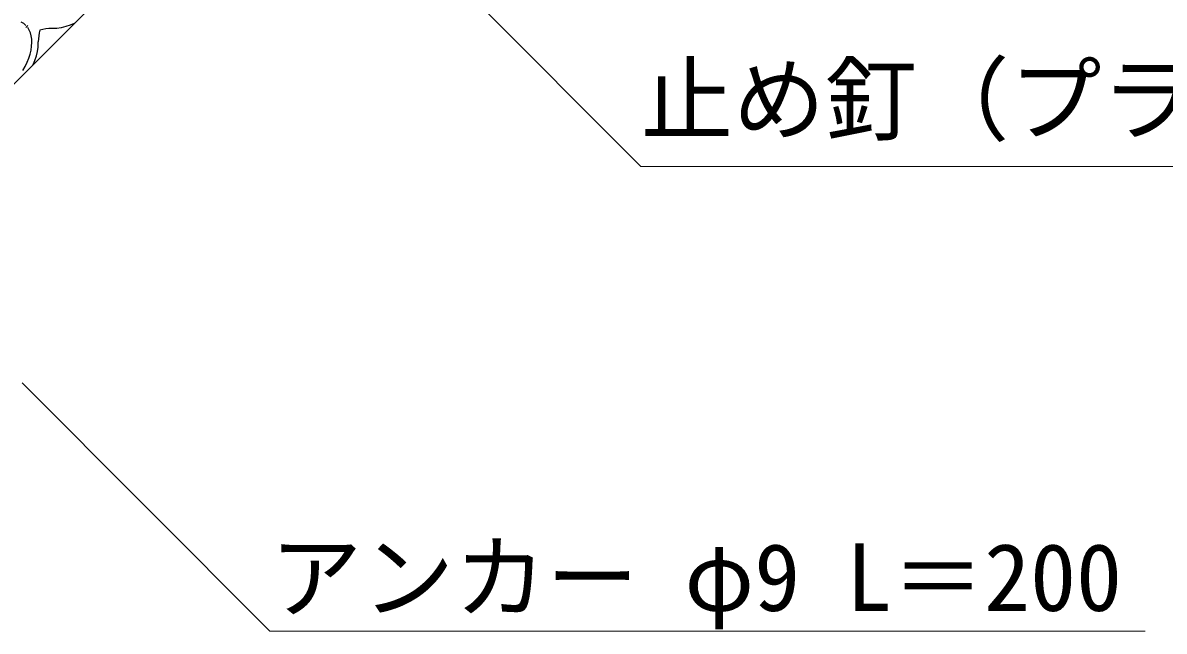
# Model space of a CAD drawing. Units: millimetres, scale not verified. Extents: x 200 to 8200, y 200 to 5838.
# Drawn here: x 2599 to 3466, y 3044 to 3506 of the extents above; entities that cross this region are included whole.
import ezdxf
from ezdxf.enums import TextEntityAlignment as Align

# ---------------------------------------------------------------- set-up
doc = ezdxf.new("R2010")
doc.units = ezdxf.units.MM
doc.header["$LTSCALE"] = 20
doc.layers.add('C-STR', color=7, linetype='Continuous', lineweight=25)
doc.layers.add('C-STR-HTXT', color=1, linetype='Continuous', lineweight=13)
doc.styles.add('ＭＳ ゴシック', font='')
doc.styles.get('ＭＳ ゴシック').set_extended_font_data('MS Gothic')

msp = doc.modelspace()

# ---------------------------------------------------------------- linework, layer by layer
at = {"layer": 'C-STR'}
for p, q in [((2484.97, 3352.74), (2895.09, 3762.87)), ((2599.57, 3505.75), (2597.68, 3506.92)), ((2601.23, 3504.33), (2599.57, 3505.75)), ((2602.65, 3504.33), (2601.23, 3502.67)), ((2634.91, 3504.54), (2631.48, 3503.42)), ((2638.01, 3505.79), (2634.91, 3504.54)), ((2603.81, 3500.78), (2602.65, 3502.67)), ((2604.72, 3498.68), (2603.81, 3500.78)), ((2605.35, 3496.37), (2604.72, 3498.68)), ((2605.71, 3493.89), (2605.35, 3496.37)), ((2622.36, 3502.07), (2620.83, 3502)), ((2624.75, 3502.06), (2622.36, 3502.07)), ((2628.09, 3502.59), (2624.75, 3502.06)), ((2631.48, 3503.42), (2628.09, 3502.59)), ((2605.14, 3485.54), (2605.61, 3488.45)), ((2605.61, 3488.45), (2605.8, 3491.24)), ((2605.8, 3491.24), (2605.71, 3493.89)), ((2610.04, 3484.54), (2610.58, 3487.88)), ((2610.57, 3490.27), (2610.63, 3491.81)), ((2610.58, 3487.88), (2610.57, 3490.27)), ((2602.13, 3476.3), (2603.39, 3479.44)), ((2603.39, 3479.44), (2604.4, 3482.52)), ((2604.4, 3482.52), (2605.14, 3485.54)), ((2608.09, 3477.73), (2609.21, 3481.15)), ((2609.21, 3481.15), (2610.04, 3484.54)), ((2598.86, 3469.95), (2600.62, 3473.13)), ((2600.62, 3473.13), (2602.13, 3476.3)), ((2606.85, 3474.63), (2608.09, 3477.73))]:
    msp.add_line(p, q, dxfattribs=at)
for centre, start, end in [((2647.55, 3491.49), 165.38334, 179.50989), ((2621.14, 3465.08), 90.49011, 104.61666)]:
    msp.add_arc(centre, 36.92, start, end, dxfattribs=at)
at = {"layer": 'C-STR-HTXT'}
for p, q in [((2876.87, 3589.28), (3068.52, 3397.02)), ((3068.52, 3397.02), (4048.52, 3397.02)), ((2598.42, 3232.75), (2786.7, 3043.86)), ((2786.7, 3043.86), (3451.7, 3043.86))]:
    msp.add_line(p, q, dxfattribs=at)

# ---------------------------------------------------------------- texts
at = {"layer": 'C-STR-HTXT', "color": 7, "style": 'ＭＳ ゴシック'}
for s, p in [('止め釘（プラワッシャー併用）', (3068.52, 3407.02)), ('アンカー φ9 L＝200', (2786.7, 3043.86))]:
    msp.add_text(s, height=51.32, dxfattribs=at).set_placement(p, align=Align.BOTTOM_LEFT)

doc.saveas('drawing.dxf')
